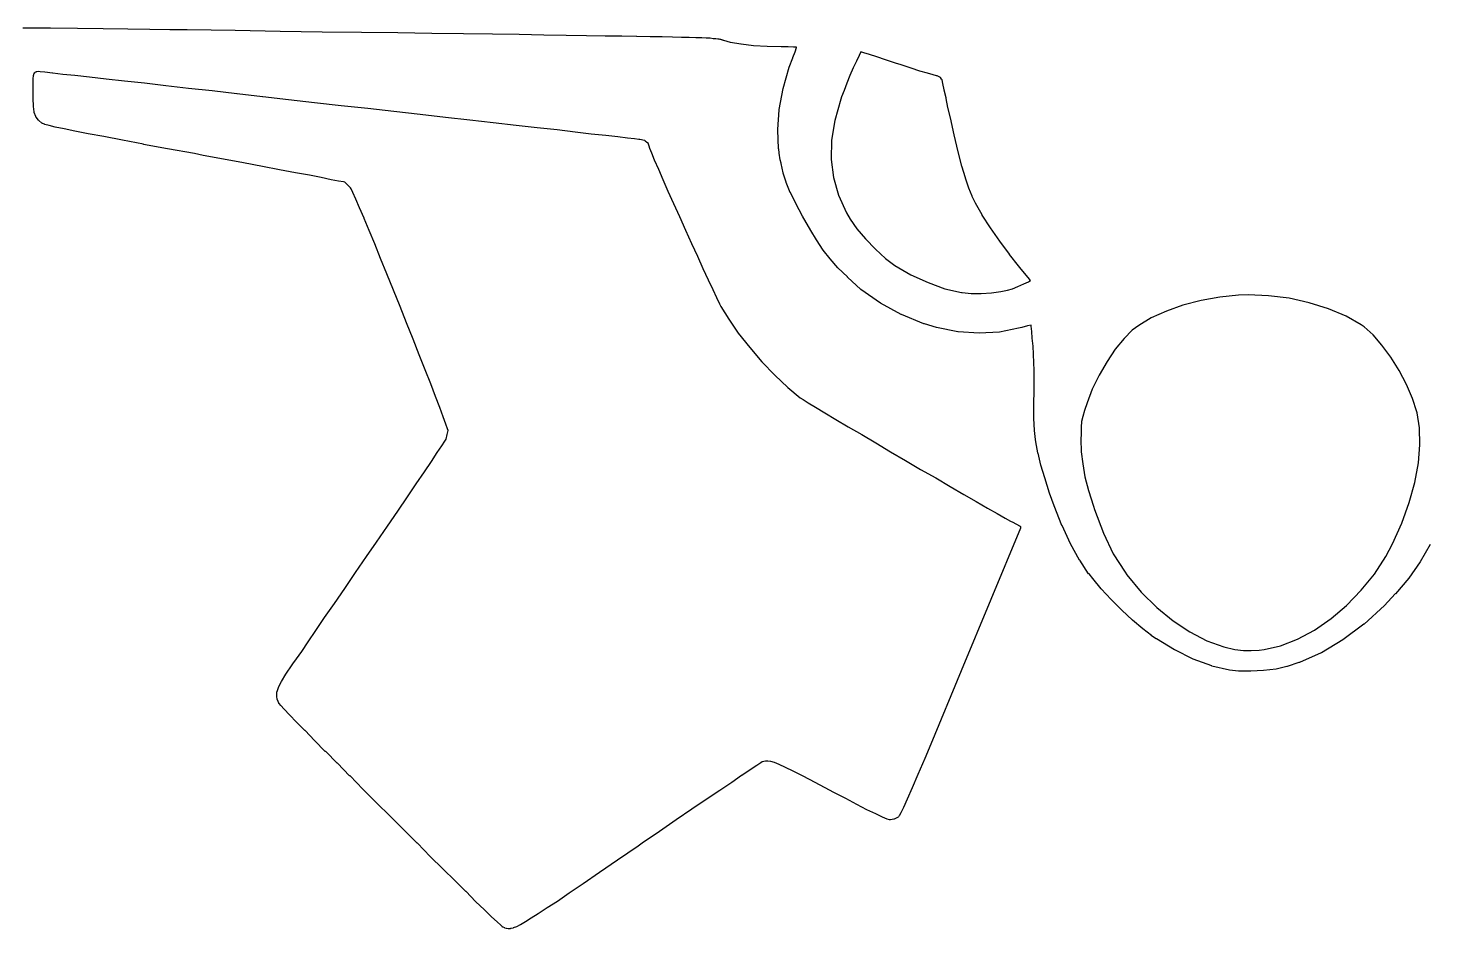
# Model space of a CAD drawing. Extents: x 107.7 to 189.7, y -115.4 to -83.3.
# Drawn here: x 142.892 to 146.697, y -115.399 to -112.952 of the extents above; entities that cross this region are included whole.
import ezdxf

# ---------------------------------------------------------------- set-up
doc = ezdxf.new("R2010")
doc.units = 0
doc.layers.add('BLACK', color=7, linetype='CONTINUOUS')

msp = doc.modelspace()

# ---------------------------------------------------------------- linework, layer by layer
at = {"layer": 'BLACK', "linetype": 'CONTINUOUS'}
for p, q in [((142.953, -112.952), (142.878, -112.952)), ((143.026, -112.953), (142.953, -112.952)), ((142.953, -112.952), (142.953, -112.952)), ((143.096, -112.954), (143.026, -112.953)), ((143.026, -112.953), (143.026, -112.953)), ((143.163, -112.955), (143.096, -112.954)), ((143.096, -112.954), (143.096, -112.954)), ((143.223, -112.956), (143.163, -112.955)), ((143.163, -112.955), (143.163, -112.955)), ((143.277, -112.957), (143.223, -112.956)), ((143.223, -112.956), (143.223, -112.956)), ((143.324, -112.957), (143.277, -112.957)), ((143.277, -112.957), (143.277, -112.957)), ((143.454, -112.959), (143.324, -112.957)), ((143.576, -112.961), (143.454, -112.959)), ((143.69, -112.963), (143.576, -112.961)), ((143.797, -112.964), (143.69, -112.963)), ((143.69, -112.963), (143.69, -112.963)), ((143.69, -112.963), (143.69, -112.963)), ((143.896, -112.965), (143.797, -112.964)), ((143.797, -112.964), (143.797, -112.964)), ((143.797, -112.964), (143.797, -112.964)), ((143.988, -112.967), (143.896, -112.965)), ((143.896, -112.965), (143.896, -112.965)), ((144.074, -112.968), (143.988, -112.967)), ((143.988, -112.967), (143.988, -112.967)), ((144.153, -112.969), (144.074, -112.968)), ((144.074, -112.968), (144.074, -112.968)), ((144.225, -112.97), (144.153, -112.969)), ((144.153, -112.969), (144.153, -112.969)), ((144.292, -112.971), (144.225, -112.97)), ((144.225, -112.97), (144.225, -112.97)), ((144.353, -112.972), (144.292, -112.971)), ((144.292, -112.971), (144.292, -112.971)), ((144.408, -112.973), (144.353, -112.972)), ((144.353, -112.972), (144.353, -112.972)), ((144.353, -112.972), (144.353, -112.972)), ((144.459, -112.974), (144.408, -112.973)), ((144.408, -112.973), (144.408, -112.973)), ((144.408, -112.973), (144.408, -112.973)), ((144.504, -112.974), (144.459, -112.974)), ((144.459, -112.974), (144.459, -112.974)), ((144.459, -112.974), (144.459, -112.974)), ((144.544, -112.975), (144.504, -112.974)), ((144.504, -112.974), (144.504, -112.974)), ((144.504, -112.974), (144.504, -112.974)), ((144.545, -112.975), (144.544, -112.975)), ((144.581, -112.976), (144.545, -112.975)), ((144.545, -112.975), (144.545, -112.975)), ((144.613, -112.976), (144.581, -112.976)), ((144.581, -112.976), (144.581, -112.976)), ((144.581, -112.976), (144.581, -112.976)), ((144.641, -112.977), (144.613, -112.976)), ((144.613, -112.976), (144.613, -112.976)), ((144.666, -112.978), (144.641, -112.977)), ((144.641, -112.977), (144.641, -112.977)), ((144.687, -112.978), (144.666, -112.978)), ((144.666, -112.978), (144.666, -112.978)), ((144.705, -112.979), (144.687, -112.978)), ((144.687, -112.978), (144.687, -112.978)), ((144.687, -112.978), (144.687, -112.978)), ((144.721, -112.979), (144.705, -112.979)), ((144.705, -112.979), (144.705, -112.979)), ((144.733, -112.98), (144.721, -112.979)), ((144.721, -112.979), (144.721, -112.979)), ((144.744, -112.98), (144.733, -112.98)), ((144.752, -112.981), (144.744, -112.98)), ((144.759, -112.981), (144.752, -112.981)), ((144.764, -112.982), (144.759, -112.981)), ((144.768, -112.982), (144.764, -112.982)), ((144.771, -112.983), (144.768, -112.982)), ((144.773, -112.983), (144.771, -112.983)), ((144.775, -112.984), (144.773, -112.983)), ((144.776, -112.985), (144.775, -112.984)), ((144.778, -112.985), (144.776, -112.985)), ((144.78, -112.986), (144.778, -112.985)), ((144.778, -112.985), (144.778, -112.985)), ((144.778, -112.985), (144.778, -112.985)), ((144.778, -112.985), (144.778, -112.985)), ((144.781, -112.986), (144.78, -112.986)), ((144.799, -112.991), (144.781, -112.986)), ((144.781, -112.986), (144.781, -112.986)), ((144.781, -112.986), (144.781, -112.986)), ((144.827, -112.996), (144.799, -112.991)), ((144.799, -112.991), (144.799, -112.991)), ((144.799, -112.991), (144.799, -112.991)), ((144.799, -112.991), (144.799, -112.991)), ((144.828, -112.996), (144.827, -112.996)), ((144.861, -113), (144.828, -112.996)), ((144.828, -112.996), (144.828, -112.996)), ((144.828, -112.996), (144.828, -112.996)), ((144.898, -113.002), (144.861, -113)), ((144.861, -113), (144.861, -113)), ((144.861, -113), (144.861, -113)), ((144.861, -113), (144.861, -113)), ((144.936, -113.003), (144.898, -113.002)), ((144.898, -113.002), (144.898, -113.002)), ((144.898, -113.002), (144.898, -113.002)), ((144.898, -113.002), (144.898, -113.002)), ((144.955, -113.003), (144.936, -113.003)), ((144.936, -113.003), (144.936, -113.003)), ((144.936, -113.003), (144.936, -113.003)), ((144.936, -113.003), (144.936, -113.003)), ((144.97, -113.004), (144.955, -113.003)), ((144.955, -113.003), (144.955, -113.003)), ((144.968, -113.032), (144.974, -113.017)), ((144.978, -113.004), (144.97, -113.004)), ((144.974, -113.017), (144.978, -113.005)), ((144.974, -113.017), (144.974, -113.017)), ((144.978, -113.005), (144.978, -113.004)), ((145.153, -113.017), (145.148, -113.027)), ((145.161, -113.019), (145.153, -113.017)), ((145.153, -113.017), (145.153, -113.017)), ((145.176, -113.024), (145.161, -113.019)), ((145.161, -113.019), (145.161, -113.019)), ((145.161, -113.019), (145.161, -113.019)), ((144.942, -113.116), (144.958, -113.058)), ((144.958, -113.058), (144.968, -113.033)), ((144.958, -113.058), (144.958, -113.058)), ((144.958, -113.058), (144.958, -113.058)), ((144.958, -113.058), (144.958, -113.058)), ((144.968, -113.033), (144.968, -113.032)), ((144.968, -113.032), (144.968, -113.032)), ((144.968, -113.032), (144.968, -113.032)), ((145.132, -113.06), (145.123, -113.081)), ((145.141, -113.042), (145.132, -113.06)), ((145.148, -113.027), (145.141, -113.042)), ((145.196, -113.03), (145.176, -113.024)), ((145.176, -113.024), (145.176, -113.024)), ((145.22, -113.038), (145.196, -113.03)), ((145.196, -113.03), (145.196, -113.03)), ((145.247, -113.047), (145.22, -113.038)), ((145.22, -113.038), (145.22, -113.038)), ((145.22, -113.038), (145.22, -113.038)), ((145.262, -113.052), (145.247, -113.047)), ((145.247, -113.047), (145.247, -113.047)), ((145.247, -113.047), (145.247, -113.047)), ((145.289, -113.061), (145.262, -113.052)), ((145.262, -113.052), (145.262, -113.052)), ((145.262, -113.052), (145.262, -113.052)), ((145.313, -113.069), (145.289, -113.061)), ((145.289, -113.061), (145.289, -113.061)), ((145.289, -113.061), (145.289, -113.061)), ((142.906, -113.09), (142.907, -113.081)), ((142.906, -113.105), (142.906, -113.09)), ((142.906, -113.09), (142.906, -113.09)), ((142.906, -113.09), (142.906, -113.09)), ((142.906, -113.09), (142.906, -113.09)), ((142.907, -113.081), (142.907, -113.08)), ((142.907, -113.08), (142.907, -113.08)), ((142.907, -113.08), (142.907, -113.08)), ((142.907, -113.08), (142.908, -113.08)), ((142.907, -113.081), (142.907, -113.081)), ((142.908, -113.079), (142.909, -113.075)), ((142.908, -113.08), (142.908, -113.079)), ((142.908, -113.079), (142.908, -113.079)), ((142.909, -113.075), (142.909, -113.074)), ((142.909, -113.074), (142.91, -113.074)), ((142.909, -113.075), (142.909, -113.075)), ((142.909, -113.075), (142.909, -113.075)), ((142.91, -113.074), (142.91, -113.073)), ((142.91, -113.073), (142.91, -113.073)), ((142.91, -113.073), (142.91, -113.073)), ((142.91, -113.073), (142.911, -113.073)), ((142.91, -113.074), (142.91, -113.074)), ((142.91, -113.074), (142.91, -113.074)), ((142.91, -113.074), (142.91, -113.074)), ((142.911, -113.072), (142.914, -113.071)), ((142.911, -113.073), (142.911, -113.072)), ((142.911, -113.072), (142.911, -113.072)), ((142.911, -113.072), (142.911, -113.072)), ((142.911, -113.073), (142.911, -113.073)), ((142.914, -113.071), (142.914, -113.07)), ((142.914, -113.07), (142.914, -113.07)), ((142.914, -113.07), (142.914, -113.07)), ((142.914, -113.07), (142.915, -113.07)), ((142.915, -113.07), (142.915, -113.07)), ((142.915, -113.07), (142.915, -113.07)), ((142.915, -113.07), (142.915, -113.07)), ((142.915, -113.07), (142.916, -113.07)), ((142.916, -113.07), (142.92, -113.069)), ((142.916, -113.07), (142.916, -113.07)), ((142.916, -113.07), (142.916, -113.07)), ((142.916, -113.07), (142.916, -113.07)), ((142.92, -113.069), (142.92, -113.069)), ((142.92, -113.069), (142.92, -113.069)), ((142.92, -113.069), (142.92, -113.069)), ((142.92, -113.069), (142.925, -113.07)), ((142.925, -113.07), (142.925, -113.07)), ((142.925, -113.07), (142.925, -113.07)), ((142.925, -113.07), (142.938, -113.071)), ((142.938, -113.071), (142.938, -113.071)), ((142.938, -113.071), (142.938, -113.071)), ((142.938, -113.071), (142.958, -113.074)), ((142.958, -113.074), (142.958, -113.074)), ((142.958, -113.074), (142.959, -113.074)), ((142.959, -113.074), (142.959, -113.074)), ((142.959, -113.074), (142.959, -113.074)), ((142.959, -113.074), (142.986, -113.077)), ((142.986, -113.077), (142.986, -113.077)), ((142.986, -113.077), (142.986, -113.077)), ((142.986, -113.077), (143.019, -113.08)), ((143.019, -113.08), (143.019, -113.08)), ((143.019, -113.08), (143.019, -113.08)), ((143.019, -113.08), (143.019, -113.08)), ((143.019, -113.08), (143.019, -113.08)), ((143.019, -113.08), (143.059, -113.085)), ((143.059, -113.085), (143.059, -113.085)), ((143.059, -113.085), (143.104, -113.09)), ((143.104, -113.09), (143.154, -113.095)), ((143.154, -113.095), (143.208, -113.101)), ((145.123, -113.081), (145.115, -113.102)), ((145.123, -113.081), (145.123, -113.081)), ((145.334, -113.075), (145.313, -113.069)), ((145.313, -113.069), (145.313, -113.069)), ((145.313, -113.069), (145.313, -113.069)), ((145.313, -113.069), (145.313, -113.069)), ((145.313, -113.069), (145.313, -113.069)), ((145.349, -113.079), (145.334, -113.075)), ((145.334, -113.075), (145.334, -113.075)), ((145.334, -113.075), (145.334, -113.075)), ((145.358, -113.082), (145.349, -113.079)), ((145.349, -113.079), (145.349, -113.079)), ((145.349, -113.079), (145.349, -113.079)), ((145.349, -113.079), (145.349, -113.079)), ((145.36, -113.082), (145.358, -113.082)), ((145.358, -113.082), (145.358, -113.082)), ((145.358, -113.082), (145.358, -113.082)), ((145.358, -113.082), (145.358, -113.082)), ((145.369, -113.086), (145.36, -113.082)), ((145.372, -113.091), (145.369, -113.086)), ((145.373, -113.093), (145.372, -113.091)), ((145.375, -113.103), (145.373, -113.093)), ((145.373, -113.093), (145.373, -113.093)), ((142.906, -113.126), (142.906, -113.105)), ((142.906, -113.105), (142.906, -113.105)), ((142.906, -113.105), (142.906, -113.105)), ((142.906, -113.105), (142.906, -113.105)), ((142.906, -113.142), (142.906, -113.126)), ((142.906, -113.126), (142.906, -113.126)), ((143.208, -113.101), (143.266, -113.108)), ((143.266, -113.108), (143.328, -113.115)), ((143.328, -113.115), (143.392, -113.122)), ((143.392, -113.122), (143.392, -113.122)), ((143.392, -113.122), (143.392, -113.122)), ((143.392, -113.122), (143.459, -113.13)), ((143.459, -113.13), (143.46, -113.13)), ((143.46, -113.13), (143.46, -113.13)), ((143.46, -113.13), (143.528, -113.138)), ((144.931, -113.173), (144.942, -113.116)), ((144.942, -113.116), (144.942, -113.116)), ((144.942, -113.116), (144.942, -113.116)), ((144.942, -113.116), (144.942, -113.116)), ((145.107, -113.122), (145.1, -113.139)), ((145.115, -113.102), (145.107, -113.122)), ((145.379, -113.12), (145.375, -113.103)), ((145.375, -113.103), (145.375, -113.103)), ((145.379, -113.121), (145.379, -113.12)), ((145.384, -113.142), (145.379, -113.121)), ((142.906, -113.143), (142.906, -113.142)), ((142.907, -113.164), (142.906, -113.143)), ((142.906, -113.143), (142.906, -113.143)), ((142.906, -113.143), (142.906, -113.143)), ((142.907, -113.165), (142.907, -113.164)), ((142.907, -113.164), (142.907, -113.164)), ((142.909, -113.18), (142.907, -113.165)), ((142.907, -113.165), (142.907, -113.165)), ((143.528, -113.138), (143.528, -113.138)), ((143.528, -113.138), (143.528, -113.138)), ((143.528, -113.138), (143.529, -113.138)), ((143.529, -113.138), (143.529, -113.138)), ((143.529, -113.138), (143.599, -113.146)), ((143.599, -113.146), (143.599, -113.146)), ((143.599, -113.146), (143.599, -113.146)), ((143.599, -113.146), (143.599, -113.146)), ((143.599, -113.146), (143.599, -113.146)), ((143.599, -113.146), (143.67, -113.154)), ((143.67, -113.154), (143.742, -113.162)), ((143.742, -113.162), (143.742, -113.162)), ((143.742, -113.162), (143.742, -113.162)), ((143.742, -113.162), (143.814, -113.17)), ((143.814, -113.17), (143.885, -113.178)), ((144.927, -113.228), (144.931, -113.174)), ((144.931, -113.174), (144.931, -113.173)), ((144.931, -113.173), (144.931, -113.173)), ((144.931, -113.173), (144.931, -113.173)), ((145.098, -113.145), (145.082, -113.203)), ((145.1, -113.139), (145.098, -113.145)), ((145.384, -113.143), (145.384, -113.142)), ((145.389, -113.168), (145.384, -113.143)), ((145.396, -113.196), (145.389, -113.168)), ((145.389, -113.168), (145.389, -113.168)), ((142.909, -113.181), (142.909, -113.18)), ((142.913, -113.192), (142.909, -113.181)), ((142.909, -113.181), (142.909, -113.181)), ((142.909, -113.181), (142.909, -113.181)), ((142.913, -113.193), (142.913, -113.192)), ((142.913, -113.192), (142.913, -113.192)), ((142.914, -113.193), (142.913, -113.193)), ((142.914, -113.194), (142.914, -113.193)), ((142.914, -113.193), (142.914, -113.193)), ((142.914, -113.193), (142.914, -113.193)), ((142.92, -113.202), (142.914, -113.194)), ((142.914, -113.194), (142.914, -113.194)), ((142.92, -113.203), (142.92, -113.202)), ((142.92, -113.202), (142.92, -113.202)), ((142.92, -113.202), (142.92, -113.202)), ((142.92, -113.202), (142.92, -113.202)), ((142.921, -113.203), (142.92, -113.203)), ((142.92, -113.203), (142.92, -113.203)), ((142.929, -113.21), (142.921, -113.203)), ((142.921, -113.203), (142.921, -113.203)), ((142.93, -113.21), (142.929, -113.21)), ((142.929, -113.21), (142.929, -113.21)), ((142.93, -113.211), (142.93, -113.21)), ((142.93, -113.21), (142.93, -113.21)), ((142.931, -113.211), (142.93, -113.211)), ((142.937, -113.213), (142.931, -113.211)), ((142.931, -113.211), (142.931, -113.211)), ((142.931, -113.211), (142.931, -113.211)), ((142.938, -113.214), (142.937, -113.213)), ((142.937, -113.213), (142.937, -113.213)), ((143.885, -113.178), (143.956, -113.186)), ((143.956, -113.186), (144.025, -113.194)), ((144.025, -113.194), (144.091, -113.201)), ((144.091, -113.201), (144.091, -113.201)), ((144.091, -113.201), (144.155, -113.209)), ((144.155, -113.209), (144.155, -113.209)), ((144.155, -113.209), (144.217, -113.216)), ((145.082, -113.203), (145.073, -113.257)), ((145.406, -113.242), (145.396, -113.196)), ((145.396, -113.196), (145.396, -113.196)), ((142.949, -113.217), (142.938, -113.214)), ((142.938, -113.214), (142.938, -113.214)), ((142.966, -113.221), (142.949, -113.217)), ((142.949, -113.217), (142.949, -113.217)), ((142.949, -113.217), (142.949, -113.217)), ((142.949, -113.217), (142.949, -113.217)), ((142.99, -113.226), (142.966, -113.221)), ((142.966, -113.221), (142.966, -113.221)), ((142.966, -113.221), (142.966, -113.221)), ((142.966, -113.221), (142.966, -113.221)), ((143.019, -113.232), (142.99, -113.226)), ((142.99, -113.226), (142.99, -113.226)), ((142.99, -113.226), (142.99, -113.226)), ((143.055, -113.239), (143.019, -113.232)), ((143.019, -113.232), (143.019, -113.232)), ((143.019, -113.232), (143.019, -113.232)), ((143.098, -113.247), (143.055, -113.239)), ((143.055, -113.239), (143.055, -113.239)), ((143.055, -113.239), (143.055, -113.239)), ((143.148, -113.257), (143.098, -113.247)), ((143.098, -113.247), (143.098, -113.247)), ((143.098, -113.247), (143.098, -113.247)), ((144.217, -113.216), (144.274, -113.222)), ((144.274, -113.222), (144.274, -113.222)), ((144.274, -113.222), (144.328, -113.228)), ((144.328, -113.228), (144.377, -113.234)), ((144.377, -113.234), (144.377, -113.234)), ((144.377, -113.234), (144.421, -113.239)), ((144.421, -113.239), (144.421, -113.239)), ((144.421, -113.239), (144.421, -113.239)), ((144.421, -113.239), (144.46, -113.243)), ((144.46, -113.243), (144.46, -113.243)), ((144.46, -113.243), (144.493, -113.247)), ((144.493, -113.247), (144.493, -113.247)), ((144.493, -113.247), (144.519, -113.25)), ((144.519, -113.25), (144.519, -113.25)), ((144.519, -113.25), (144.519, -113.25)), ((144.519, -113.25), (144.538, -113.252)), ((144.927, -113.229), (144.927, -113.228)), ((144.927, -113.228), (144.927, -113.228)), ((144.927, -113.228), (144.927, -113.228)), ((144.929, -113.279), (144.927, -113.229)), ((145.417, -113.288), (145.406, -113.242)), ((145.406, -113.242), (145.406, -113.242)), ((145.406, -113.242), (145.406, -113.242)), ((143.205, -113.267), (143.148, -113.257)), ((143.148, -113.257), (143.148, -113.257)), ((143.148, -113.257), (143.148, -113.257)), ((143.205, -113.268), (143.205, -113.267)), ((143.205, -113.267), (143.205, -113.267)), ((143.205, -113.267), (143.205, -113.267)), ((143.271, -113.28), (143.205, -113.268)), ((143.205, -113.268), (143.205, -113.268)), ((143.205, -113.268), (143.205, -113.268)), ((143.344, -113.293), (143.271, -113.28)), ((143.271, -113.28), (143.271, -113.28)), ((143.271, -113.28), (143.271, -113.28)), ((144.538, -113.252), (144.538, -113.252)), ((144.538, -113.252), (144.538, -113.252)), ((144.538, -113.252), (144.55, -113.254)), ((144.55, -113.254), (144.55, -113.254)), ((144.55, -113.254), (144.55, -113.254)), ((144.55, -113.254), (144.553, -113.254)), ((144.553, -113.254), (144.553, -113.254)), ((144.553, -113.254), (144.553, -113.254)), ((144.553, -113.254), (144.553, -113.254)), ((144.553, -113.254), (144.565, -113.257)), ((144.565, -113.257), (144.565, -113.257)), ((144.565, -113.257), (144.565, -113.257)), ((144.565, -113.257), (144.565, -113.257)), ((144.565, -113.257), (144.565, -113.257)), ((144.565, -113.257), (144.566, -113.257)), ((144.566, -113.257), (144.566, -113.257)), ((144.566, -113.257), (144.566, -113.257)), ((144.566, -113.257), (144.566, -113.257)), ((144.566, -113.257), (144.566, -113.257)), ((144.566, -113.257), (144.567, -113.258)), ((144.567, -113.258), (144.567, -113.258)), ((144.567, -113.258), (144.572, -113.262)), ((144.572, -113.262), (144.572, -113.262)), ((144.572, -113.262), (144.573, -113.262)), ((144.573, -113.262), (144.573, -113.263)), ((144.573, -113.263), (144.573, -113.263)), ((144.573, -113.263), (144.573, -113.263)), ((144.573, -113.263), (144.573, -113.263)), ((144.573, -113.263), (144.574, -113.263)), ((144.574, -113.263), (144.574, -113.263)), ((144.574, -113.263), (144.574, -113.263)), ((144.574, -113.263), (144.574, -113.264)), ((144.574, -113.264), (144.574, -113.264)), ((144.574, -113.264), (144.577, -113.272)), ((144.577, -113.272), (144.577, -113.272)), ((144.577, -113.272), (144.579, -113.278)), ((144.579, -113.278), (144.584, -113.291)), ((144.929, -113.28), (144.929, -113.279)), ((144.929, -113.279), (144.929, -113.279)), ((144.93, -113.28), (144.929, -113.28)), ((144.931, -113.292), (144.93, -113.28)), ((145.073, -113.257), (145.072, -113.309)), ((145.427, -113.327), (145.417, -113.288)), ((145.417, -113.288), (145.417, -113.288)), ((145.417, -113.288), (145.417, -113.288)), ((145.417, -113.288), (145.417, -113.288)), ((143.367, -113.298), (143.344, -113.293)), ((143.344, -113.293), (143.344, -113.293)), ((143.423, -113.308), (143.367, -113.298)), ((143.367, -113.298), (143.367, -113.298)), ((143.367, -113.298), (143.367, -113.298)), ((143.367, -113.298), (143.367, -113.298)), ((143.367, -113.298), (143.367, -113.298)), ((143.477, -113.318), (143.423, -113.308)), ((143.423, -113.308), (143.423, -113.308)), ((143.423, -113.308), (143.423, -113.308)), ((143.528, -113.328), (143.477, -113.318)), ((144.584, -113.291), (144.592, -113.31)), ((144.592, -113.31), (144.603, -113.335)), ((144.934, -113.31), (144.931, -113.292)), ((144.931, -113.292), (144.931, -113.292)), ((144.931, -113.292), (144.931, -113.292)), ((144.931, -113.292), (144.931, -113.292)), ((144.936, -113.319), (144.934, -113.31)), ((144.934, -113.31), (144.934, -113.31)), ((144.934, -113.31), (144.934, -113.31)), ((144.936, -113.32), (144.936, -113.319)), ((144.936, -113.319), (144.936, -113.319)), ((144.942, -113.345), (144.936, -113.32)), ((144.936, -113.32), (144.936, -113.32)), ((145.072, -113.309), (145.078, -113.358)), ((145.437, -113.359), (145.427, -113.327)), ((145.427, -113.327), (145.427, -113.327)), ((145.427, -113.327), (145.427, -113.327)), ((145.427, -113.327), (145.427, -113.327)), ((143.575, -113.337), (143.528, -113.328)), ((143.618, -113.345), (143.575, -113.337)), ((143.575, -113.337), (143.575, -113.337)), ((143.656, -113.352), (143.618, -113.345)), ((143.618, -113.345), (143.618, -113.345)), ((143.688, -113.358), (143.656, -113.352)), ((143.656, -113.352), (143.656, -113.352)), ((143.715, -113.364), (143.688, -113.358)), ((143.688, -113.358), (143.688, -113.358)), ((143.735, -113.368), (143.715, -113.364)), ((143.715, -113.364), (143.715, -113.364)), ((144.603, -113.335), (144.615, -113.363)), ((144.615, -113.363), (144.615, -113.363)), ((144.615, -113.363), (144.629, -113.395)), ((144.942, -113.346), (144.942, -113.345)), ((144.942, -113.345), (144.942, -113.345)), ((144.95, -113.371), (144.942, -113.346)), ((144.942, -113.346), (144.942, -113.346)), ((145.078, -113.358), (145.092, -113.406)), ((145.437, -113.36), (145.437, -113.359)), ((145.437, -113.359), (145.437, -113.359)), ((145.437, -113.359), (145.437, -113.359)), ((145.446, -113.387), (145.437, -113.36)), ((143.748, -113.37), (143.735, -113.368)), ((143.752, -113.371), (143.748, -113.37)), ((143.759, -113.378), (143.752, -113.371)), ((143.752, -113.371), (143.752, -113.371)), ((143.767, -113.386), (143.759, -113.378)), ((143.769, -113.389), (143.767, -113.386)), ((143.774, -113.399), (143.769, -113.389)), ((143.782, -113.417), (143.774, -113.399)), ((144.629, -113.395), (144.644, -113.429)), ((144.95, -113.372), (144.95, -113.371)), ((144.95, -113.371), (144.95, -113.371)), ((144.961, -113.399), (144.95, -113.372)), ((144.95, -113.372), (144.95, -113.372)), ((144.962, -113.399), (144.961, -113.399)), ((144.961, -113.399), (144.961, -113.399)), ((144.976, -113.429), (144.962, -113.399)), ((144.962, -113.399), (144.962, -113.399)), ((145.455, -113.409), (145.446, -113.387)), ((145.446, -113.387), (145.446, -113.387)), ((145.446, -113.387), (145.446, -113.387)), ((145.446, -113.387), (145.446, -113.387)), ((143.792, -113.44), (143.782, -113.417)), ((143.782, -113.417), (143.782, -113.417)), ((143.804, -113.468), (143.792, -113.44)), ((144.644, -113.429), (144.644, -113.429)), ((144.644, -113.429), (144.66, -113.464)), ((144.994, -113.463), (144.976, -113.429)), ((144.976, -113.429), (144.976, -113.429)), ((144.976, -113.429), (144.976, -113.429)), ((144.976, -113.429), (144.976, -113.429)), ((145.092, -113.406), (145.114, -113.454)), ((145.455, -113.41), (145.455, -113.409)), ((145.455, -113.409), (145.455, -113.409)), ((145.455, -113.409), (145.455, -113.409)), ((145.464, -113.428), (145.455, -113.41)), ((145.482, -113.459), (145.464, -113.428)), ((145.464, -113.428), (145.464, -113.428)), ((145.464, -113.428), (145.464, -113.428)), ((145.464, -113.428), (145.464, -113.428)), ((143.804, -113.469), (143.804, -113.468)), ((143.804, -113.468), (143.804, -113.468)), ((143.818, -113.502), (143.804, -113.469)), ((144.66, -113.464), (144.677, -113.501)), ((145.017, -113.502), (144.994, -113.463)), ((144.994, -113.463), (144.994, -113.463)), ((144.994, -113.463), (144.994, -113.463)), ((144.994, -113.463), (144.994, -113.463)), ((145.114, -113.454), (145.124, -113.471)), ((145.124, -113.471), (145.142, -113.497)), ((145.482, -113.46), (145.482, -113.459)), ((145.505, -113.495), (145.482, -113.46)), ((145.482, -113.46), (145.482, -113.46)), ((145.482, -113.46), (145.482, -113.46)), ((143.833, -113.538), (143.818, -113.502)), ((143.818, -113.502), (143.818, -113.502)), ((144.677, -113.501), (144.693, -113.537)), ((145.032, -113.527), (145.017, -113.502)), ((145.017, -113.502), (145.017, -113.502)), ((145.017, -113.502), (145.017, -113.502)), ((145.017, -113.502), (145.017, -113.502)), ((145.142, -113.497), (145.165, -113.525)), ((145.53, -113.531), (145.505, -113.495)), ((145.505, -113.495), (145.505, -113.495)), ((145.505, -113.495), (145.505, -113.495)), ((145.505, -113.495), (145.505, -113.495)), ((143.849, -113.578), (143.833, -113.538)), ((143.833, -113.538), (143.833, -113.538)), ((144.693, -113.537), (144.693, -113.537)), ((144.693, -113.537), (144.709, -113.572)), ((145.05, -113.555), (145.032, -113.527)), ((145.032, -113.527), (145.032, -113.527)), ((145.032, -113.527), (145.032, -113.527)), ((145.032, -113.527), (145.032, -113.527)), ((145.069, -113.579), (145.05, -113.555)), ((145.05, -113.555), (145.05, -113.555)), ((145.05, -113.555), (145.05, -113.555)), ((145.05, -113.555), (145.05, -113.555)), ((145.165, -113.525), (145.192, -113.553)), ((145.192, -113.553), (145.22, -113.578)), ((145.556, -113.566), (145.53, -113.531)), ((145.53, -113.531), (145.53, -113.531)), ((145.53, -113.531), (145.53, -113.531)), ((145.53, -113.531), (145.53, -113.531)), ((143.866, -113.62), (143.849, -113.578)), ((143.849, -113.578), (143.849, -113.578)), ((144.709, -113.572), (144.724, -113.605)), ((145.09, -113.603), (145.069, -113.579)), ((145.069, -113.579), (145.069, -113.579)), ((145.069, -113.579), (145.069, -113.579)), ((145.069, -113.579), (145.069, -113.579)), ((145.22, -113.578), (145.245, -113.597)), ((145.556, -113.567), (145.556, -113.566)), ((145.581, -113.598), (145.556, -113.567)), ((145.556, -113.567), (145.556, -113.567)), ((145.556, -113.567), (145.556, -113.567)), ((143.884, -113.664), (143.866, -113.62)), ((143.866, -113.62), (143.866, -113.62)), ((144.724, -113.605), (144.738, -113.636)), ((145.116, -113.628), (145.09, -113.603)), ((145.09, -113.603), (145.09, -113.603)), ((145.09, -113.603), (145.09, -113.603)), ((145.09, -113.603), (145.09, -113.603)), ((145.116, -113.629), (145.116, -113.628)), ((145.153, -113.662), (145.116, -113.629)), ((145.116, -113.629), (145.116, -113.629)), ((145.116, -113.629), (145.116, -113.629)), ((145.245, -113.597), (145.288, -113.622)), ((145.288, -113.622), (145.335, -113.643)), ((145.584, -113.602), (145.581, -113.598)), ((145.581, -113.598), (145.581, -113.598)), ((145.581, -113.598), (145.581, -113.598)), ((145.581, -113.598), (145.581, -113.598)), ((145.597, -113.618), (145.584, -113.602)), ((145.584, -113.602), (145.584, -113.602)), ((145.607, -113.63), (145.597, -113.618)), ((145.613, -113.638), (145.607, -113.63)), ((143.902, -113.708), (143.884, -113.664)), ((143.884, -113.664), (143.884, -113.664)), ((143.884, -113.664), (143.884, -113.664)), ((144.738, -113.636), (144.751, -113.662)), ((144.751, -113.662), (144.751, -113.662)), ((144.751, -113.662), (144.761, -113.684)), ((145.206, -113.699), (145.153, -113.662)), ((145.153, -113.662), (145.153, -113.662)), ((145.153, -113.662), (145.153, -113.662)), ((145.153, -113.662), (145.153, -113.662)), ((145.335, -113.643), (145.381, -113.66)), ((145.381, -113.66), (145.426, -113.67)), ((145.426, -113.67), (145.428, -113.67)), ((145.428, -113.67), (145.452, -113.673)), ((145.507, -113.671), (145.533, -113.668)), ((145.533, -113.668), (145.551, -113.664)), ((145.551, -113.664), (145.564, -113.66)), ((145.564, -113.66), (145.579, -113.654)), ((145.579, -113.654), (145.595, -113.647)), ((145.595, -113.647), (145.608, -113.641)), ((145.608, -113.641), (145.613, -113.638)), ((143.919, -113.753), (143.902, -113.708)), ((143.902, -113.708), (143.902, -113.708)), ((144.761, -113.684), (144.769, -113.701)), ((144.769, -113.701), (144.773, -113.708)), ((144.773, -113.708), (144.794, -113.743)), ((145.262, -113.73), (145.206, -113.699)), ((145.206, -113.699), (145.206, -113.699)), ((145.206, -113.699), (145.206, -113.699)), ((145.206, -113.699), (145.206, -113.699)), ((145.452, -113.673), (145.479, -113.673)), ((145.479, -113.673), (145.507, -113.671)), ((146.027, -113.705), (145.982, -113.721)), ((146.076, -113.692), (146.027, -113.705)), ((146.127, -113.683), (146.076, -113.692)), ((146.178, -113.678), (146.127, -113.683)), ((146.204, -113.677), (146.178, -113.678)), ((146.259, -113.679), (146.204, -113.677)), ((146.315, -113.686), (146.259, -113.679)), ((146.37, -113.698), (146.315, -113.686)), ((146.422, -113.715), (146.37, -113.698)), ((144.794, -113.743), (144.82, -113.781)), ((145.263, -113.73), (145.262, -113.73)), ((145.262, -113.73), (145.262, -113.73)), ((145.324, -113.755), (145.263, -113.73)), ((145.263, -113.73), (145.263, -113.73)), ((145.941, -113.739), (145.907, -113.76)), ((145.982, -113.721), (145.941, -113.739)), ((146.47, -113.735), (146.422, -113.715)), ((146.511, -113.758), (146.47, -113.735)), ((143.937, -113.797), (143.919, -113.753)), ((144.82, -113.781), (144.851, -113.82)), ((145.325, -113.755), (145.324, -113.755)), ((145.324, -113.755), (145.324, -113.755)), ((145.358, -113.765), (145.325, -113.755)), ((145.325, -113.755), (145.325, -113.755)), ((145.416, -113.777), (145.358, -113.765)), ((145.358, -113.765), (145.358, -113.765)), ((145.358, -113.765), (145.358, -113.765)), ((145.358, -113.765), (145.358, -113.765)), ((145.417, -113.777), (145.416, -113.777)), ((145.474, -113.781), (145.417, -113.777)), ((145.417, -113.777), (145.417, -113.777)), ((145.417, -113.777), (145.417, -113.777)), ((145.529, -113.778), (145.474, -113.781)), ((145.474, -113.781), (145.474, -113.781)), ((145.474, -113.781), (145.474, -113.781)), ((145.474, -113.781), (145.474, -113.781)), ((145.581, -113.767), (145.529, -113.778)), ((145.529, -113.778), (145.529, -113.778)), ((145.529, -113.778), (145.529, -113.778)), ((145.529, -113.778), (145.529, -113.778)), ((145.59, -113.765), (145.581, -113.767)), ((145.581, -113.767), (145.581, -113.767)), ((145.581, -113.767), (145.581, -113.767)), ((145.581, -113.767), (145.581, -113.767)), ((145.605, -113.761), (145.59, -113.765)), ((145.615, -113.759), (145.605, -113.761)), ((145.615, -113.762), (145.615, -113.759)), ((145.617, -113.776), (145.615, -113.762)), ((145.618, -113.794), (145.617, -113.776)), ((145.889, -113.773), (145.867, -113.795)), ((145.907, -113.76), (145.889, -113.773)), ((146.519, -113.764), (146.511, -113.758)), ((146.543, -113.785), (146.519, -113.764)), ((143.954, -113.84), (143.937, -113.797)), ((143.937, -113.797), (143.937, -113.797)), ((144.851, -113.82), (144.884, -113.859)), ((145.62, -113.816), (145.618, -113.794)), ((145.618, -113.794), (145.618, -113.794)), ((145.621, -113.838), (145.62, -113.816)), ((145.62, -113.816), (145.62, -113.816)), ((145.867, -113.795), (145.843, -113.824)), ((146.567, -113.813), (146.543, -113.785)), ((146.591, -113.846), (146.567, -113.813)), ((143.97, -113.88), (143.954, -113.84)), ((143.954, -113.84), (143.954, -113.84)), ((143.954, -113.84), (143.954, -113.84)), ((144.884, -113.859), (144.919, -113.895)), ((145.622, -113.861), (145.621, -113.838)), ((145.821, -113.858), (145.8, -113.895)), ((145.843, -113.824), (145.821, -113.858)), ((146.614, -113.882), (146.591, -113.846)), ((143.985, -113.918), (143.97, -113.88)), ((143.97, -113.88), (143.97, -113.88)), ((144.919, -113.895), (144.954, -113.928)), ((145.623, -113.881), (145.622, -113.861)), ((145.623, -113.899), (145.623, -113.881)), ((145.8, -113.895), (145.781, -113.933)), ((146.634, -113.92), (146.614, -113.882)), ((143.998, -113.953), (143.985, -113.918)), ((143.985, -113.918), (143.985, -113.918)), ((143.985, -113.918), (143.985, -113.918)), ((144.954, -113.928), (144.988, -113.956)), ((145.622, -113.976), (145.623, -113.934)), ((145.623, -113.91), (145.623, -113.899)), ((145.623, -113.933), (145.623, -113.91)), ((145.623, -113.934), (145.623, -113.933)), ((145.623, -113.933), (145.623, -113.933)), ((145.781, -113.933), (145.767, -113.97)), ((146.65, -113.958), (146.634, -113.92)), ((144.01, -113.983), (143.998, -113.953)), ((143.998, -113.953), (143.998, -113.953)), ((144.988, -113.956), (144.988, -113.956)), ((144.988, -113.956), (144.996, -113.961)), ((144.996, -113.961), (145.01, -113.97)), ((145.01, -113.97), (145.01, -113.97)), ((145.01, -113.97), (145.03, -113.982)), ((145.767, -113.97), (145.76, -113.991)), ((146.662, -113.994), (146.65, -113.958)), ((144.019, -114.008), (144.01, -113.983)), ((144.01, -113.983), (144.01, -113.983)), ((144.026, -114.028), (144.019, -114.008)), ((144.019, -114.008), (144.019, -114.008)), ((145.03, -113.982), (145.055, -113.997)), ((145.055, -113.997), (145.055, -113.997)), ((145.055, -113.997), (145.085, -114.015)), ((145.622, -114.012), (145.622, -113.976)), ((145.622, -113.976), (145.622, -113.976)), ((145.622, -113.976), (145.622, -113.976)), ((145.622, -113.976), (145.622, -113.976)), ((145.624, -114.045), (145.622, -114.012)), ((145.622, -114.012), (145.622, -114.012)), ((145.622, -114.012), (145.622, -114.012)), ((145.622, -114.012), (145.622, -114.012)), ((145.755, -114.007), (145.752, -114.021)), ((145.76, -113.991), (145.755, -114.007)), ((146.663, -113.997), (146.662, -113.994)), ((146.669, -114.038), (146.663, -113.997)), ((144.031, -114.041), (144.026, -114.028)), ((144.03, -114.056), (144.032, -114.045)), ((144.032, -114.045), (144.031, -114.041)), ((145.085, -114.015), (145.118, -114.035)), ((145.118, -114.035), (145.118, -114.035)), ((145.118, -114.035), (145.118, -114.035)), ((145.118, -114.035), (145.155, -114.056)), ((145.627, -114.07), (145.624, -114.045)), ((145.624, -114.045), (145.624, -114.045)), ((145.624, -114.045), (145.624, -114.045)), ((145.624, -114.045), (145.624, -114.045)), ((145.752, -114.021), (145.751, -114.036)), ((145.751, -114.036), (145.751, -114.055)), ((146.67, -114.084), (146.669, -114.038)), ((144.003, -114.105), (144.015, -114.087)), ((144.015, -114.087), (144.023, -114.074)), ((144.015, -114.087), (144.015, -114.087)), ((144.023, -114.074), (144.027, -114.069)), ((144.027, -114.069), (144.03, -114.056)), ((145.155, -114.056), (145.155, -114.056)), ((145.155, -114.056), (145.155, -114.056)), ((145.155, -114.056), (145.193, -114.079)), ((145.193, -114.079), (145.193, -114.079)), ((145.193, -114.079), (145.233, -114.103)), ((145.628, -114.076), (145.627, -114.07)), ((145.627, -114.07), (145.627, -114.07)), ((145.633, -114.106), (145.628, -114.076)), ((145.628, -114.076), (145.628, -114.076)), ((145.628, -114.076), (145.628, -114.076)), ((145.628, -114.076), (145.628, -114.076)), ((145.751, -114.055), (145.75, -114.069)), ((145.75, -114.069), (145.751, -114.103)), ((146.666, -114.133), (146.67, -114.084)), ((143.987, -114.129), (144.003, -114.105)), ((144.003, -114.105), (144.003, -114.105)), ((145.233, -114.103), (145.233, -114.103)), ((145.233, -114.103), (145.274, -114.127)), ((145.633, -114.107), (145.633, -114.106)), ((145.633, -114.106), (145.633, -114.106)), ((145.634, -114.107), (145.633, -114.107)), ((145.641, -114.139), (145.634, -114.107)), ((145.751, -114.103), (145.755, -114.136)), ((143.946, -114.19), (143.968, -114.157)), ((143.968, -114.157), (143.987, -114.129)), ((143.968, -114.157), (143.968, -114.157)), ((143.968, -114.157), (143.968, -114.157)), ((143.987, -114.129), (143.987, -114.129)), ((145.274, -114.127), (145.315, -114.151)), ((145.315, -114.151), (145.315, -114.151)), ((145.315, -114.151), (145.356, -114.174)), ((145.652, -114.174), (145.641, -114.139)), ((145.641, -114.139), (145.641, -114.139)), ((145.641, -114.139), (145.641, -114.139)), ((145.641, -114.139), (145.641, -114.139)), ((145.755, -114.136), (145.761, -114.171)), ((146.656, -114.186), (146.666, -114.133)), ((143.922, -114.225), (143.946, -114.19)), ((143.946, -114.19), (143.946, -114.19)), ((143.946, -114.19), (143.946, -114.19)), ((145.356, -114.174), (145.356, -114.174)), ((145.356, -114.174), (145.395, -114.197)), ((145.395, -114.197), (145.395, -114.197)), ((145.395, -114.197), (145.432, -114.219)), ((145.665, -114.215), (145.652, -114.174)), ((145.652, -114.174), (145.652, -114.174)), ((145.652, -114.174), (145.652, -114.174)), ((145.652, -114.174), (145.652, -114.174)), ((145.761, -114.171), (145.771, -114.208)), ((146.641, -114.241), (146.656, -114.186)), ((143.896, -114.264), (143.922, -114.225)), ((143.922, -114.225), (143.922, -114.225)), ((143.922, -114.225), (143.922, -114.225)), ((145.432, -114.219), (145.432, -114.219)), ((145.432, -114.219), (145.432, -114.219)), ((145.432, -114.219), (145.466, -114.238)), ((145.466, -114.238), (145.466, -114.238)), ((145.466, -114.238), (145.496, -114.256)), ((145.677, -114.25), (145.665, -114.215)), ((145.665, -114.215), (145.665, -114.215)), ((145.665, -114.215), (145.665, -114.215)), ((145.665, -114.215), (145.665, -114.215)), ((145.771, -114.208), (145.784, -114.251)), ((146.621, -114.297), (146.641, -114.241)), ((143.868, -114.305), (143.896, -114.264)), ((143.896, -114.264), (143.896, -114.264)), ((145.496, -114.256), (145.496, -114.256)), ((145.496, -114.256), (145.523, -114.271)), ((145.523, -114.271), (145.523, -114.271)), ((145.523, -114.271), (145.544, -114.283)), ((145.698, -114.303), (145.677, -114.25)), ((145.677, -114.25), (145.677, -114.25)), ((145.677, -114.25), (145.677, -114.25)), ((145.677, -114.25), (145.677, -114.25)), ((145.784, -114.251), (145.787, -114.26)), ((145.787, -114.26), (145.811, -114.324)), ((143.838, -114.348), (143.868, -114.305)), ((143.868, -114.305), (143.868, -114.305)), ((145.586, -114.31), (145.425, -114.698)), ((145.544, -114.283), (145.559, -114.291)), ((145.559, -114.291), (145.565, -114.294)), ((145.565, -114.294), (145.565, -114.294)), ((145.565, -114.294), (145.583, -114.304)), ((145.583, -114.304), (145.583, -114.304)), ((145.583, -114.304), (145.584, -114.304)), ((145.584, -114.304), (145.584, -114.304)), ((145.584, -114.304), (145.584, -114.304)), ((145.584, -114.304), (145.584, -114.305)), ((145.584, -114.305), (145.584, -114.305)), ((145.584, -114.305), (145.585, -114.305)), ((145.585, -114.305), (145.585, -114.305)), ((145.585, -114.305), (145.585, -114.305)), ((145.585, -114.305), (145.585, -114.306)), ((145.585, -114.306), (145.585, -114.306)), ((145.585, -114.306), (145.585, -114.306)), ((145.585, -114.306), (145.585, -114.306)), ((145.585, -114.306), (145.586, -114.306)), ((145.586, -114.306), (145.586, -114.307)), ((145.586, -114.307), (145.586, -114.307)), ((145.586, -114.307), (145.586, -114.307)), ((145.586, -114.307), (145.586, -114.307)), ((145.586, -114.307), (145.586, -114.308)), ((145.586, -114.308), (145.586, -114.308)), ((145.586, -114.308), (145.586, -114.308)), ((145.586, -114.308), (145.586, -114.308)), ((145.586, -114.308), (145.586, -114.308)), ((145.586, -114.308), (145.586, -114.309)), ((145.586, -114.309), (145.586, -114.309)), ((145.586, -114.309), (145.586, -114.309)), ((145.586, -114.309), (145.586, -114.309)), ((145.586, -114.309), (145.586, -114.31)), ((145.586, -114.31), (145.586, -114.31)), ((145.586, -114.31), (145.586, -114.31)), ((145.586, -114.31), (145.586, -114.31)), ((145.699, -114.303), (145.698, -114.303)), ((145.698, -114.303), (145.698, -114.303)), ((145.722, -114.353), (145.699, -114.303)), ((145.699, -114.303), (145.699, -114.303)), ((146.596, -114.353), (146.621, -114.297)), ((143.811, -114.387), (143.838, -114.348)), ((143.838, -114.348), (143.838, -114.348)), ((143.838, -114.348), (143.838, -114.348)), ((145.746, -114.397), (145.722, -114.353)), ((145.722, -114.353), (145.722, -114.353)), ((145.722, -114.353), (145.722, -114.353)), ((145.722, -114.353), (145.722, -114.353)), ((145.811, -114.324), (145.838, -114.38)), ((146.578, -114.387), (146.596, -114.353)), ((146.698, -114.355), (146.671, -114.402)), ((143.781, -114.431), (143.811, -114.387)), ((143.811, -114.387), (143.811, -114.387)), ((145.838, -114.38), (145.87, -114.43)), ((146.547, -114.435), (146.578, -114.387)), ((143.752, -114.474), (143.781, -114.431)), ((143.781, -114.431), (143.781, -114.431)), ((143.781, -114.431), (143.781, -114.431)), ((145.747, -114.397), (145.746, -114.397)), ((145.746, -114.397), (145.746, -114.397)), ((145.746, -114.397), (145.746, -114.397)), ((145.771, -114.434), (145.747, -114.397)), ((145.87, -114.43), (145.875, -114.437)), ((146.671, -114.402), (146.64, -114.446)), ((146.671, -114.402), (146.671, -114.402)), ((146.671, -114.402), (146.671, -114.402)), ((146.671, -114.402), (146.671, -114.402)), ((145.772, -114.434), (145.771, -114.434)), ((145.771, -114.434), (145.771, -114.434)), ((145.771, -114.434), (145.771, -114.434)), ((145.782, -114.447), (145.772, -114.434)), ((145.805, -114.475), (145.782, -114.447)), ((145.782, -114.447), (145.782, -114.447)), ((145.782, -114.447), (145.782, -114.447)), ((145.782, -114.447), (145.782, -114.447)), ((145.875, -114.437), (145.914, -114.484)), ((146.511, -114.479), (146.547, -114.435)), ((146.64, -114.446), (146.604, -114.489)), ((146.64, -114.446), (146.64, -114.446)), ((146.64, -114.446), (146.64, -114.446)), ((146.64, -114.446), (146.64, -114.446)), ((143.724, -114.515), (143.752, -114.474)), ((143.752, -114.474), (143.752, -114.474)), ((145.832, -114.504), (145.805, -114.475)), ((145.805, -114.475), (145.805, -114.475)), ((145.805, -114.475), (145.805, -114.475)), ((145.805, -114.475), (145.805, -114.475)), ((145.861, -114.533), (145.832, -114.504)), ((145.832, -114.504), (145.832, -114.504)), ((145.832, -114.504), (145.832, -114.504)), ((145.832, -114.504), (145.832, -114.504)), ((145.914, -114.484), (145.956, -114.526)), ((146.471, -114.52), (146.511, -114.479)), ((146.603, -114.489), (146.574, -114.52)), ((146.604, -114.489), (146.603, -114.489)), ((146.603, -114.489), (146.603, -114.489)), ((146.604, -114.489), (146.604, -114.489)), ((143.697, -114.553), (143.724, -114.515)), ((143.724, -114.515), (143.724, -114.515)), ((143.724, -114.515), (143.724, -114.515)), ((145.89, -114.56), (145.861, -114.533)), ((145.861, -114.533), (145.861, -114.533)), ((145.861, -114.533), (145.861, -114.533)), ((145.861, -114.533), (145.861, -114.533)), ((145.956, -114.526), (146, -114.562)), ((146.429, -114.556), (146.471, -114.52)), ((146.574, -114.52), (146.519, -114.571)), ((146.574, -114.52), (146.574, -114.52)), ((146.574, -114.52), (146.574, -114.52)), ((146.574, -114.52), (146.574, -114.52)), ((143.673, -114.588), (143.697, -114.553)), ((143.697, -114.553), (143.697, -114.553)), ((145.918, -114.584), (145.89, -114.56)), ((145.89, -114.56), (145.89, -114.56)), ((145.89, -114.56), (145.89, -114.56)), ((145.89, -114.56), (145.89, -114.56)), ((146, -114.562), (146.046, -114.592)), ((146.384, -114.587), (146.429, -114.556)), ((146.518, -114.571), (146.461, -114.614)), ((146.519, -114.571), (146.518, -114.571)), ((146.518, -114.571), (146.518, -114.571)), ((146.519, -114.571), (146.519, -114.571)), ((143.635, -114.645), (143.652, -114.619)), ((143.652, -114.619), (143.673, -114.588)), ((143.652, -114.619), (143.652, -114.619)), ((143.652, -114.619), (143.652, -114.619)), ((143.673, -114.588), (143.673, -114.588)), ((145.942, -114.602), (145.918, -114.584)), ((145.918, -114.584), (145.918, -114.584)), ((145.918, -114.584), (145.918, -114.584)), ((145.918, -114.584), (145.918, -114.584)), ((145.942, -114.603), (145.942, -114.602)), ((145.942, -114.602), (145.942, -114.602)), ((145.954, -114.611), (145.942, -114.603)), ((145.942, -114.603), (145.942, -114.603)), ((145.955, -114.611), (145.954, -114.611)), ((146.004, -114.641), (145.955, -114.611)), ((145.955, -114.611), (145.955, -114.611)), ((145.955, -114.611), (145.955, -114.611)), ((146.046, -114.592), (146.092, -114.616)), ((146.092, -114.616), (146.138, -114.633)), ((146.292, -114.63), (146.338, -114.612)), ((146.338, -114.612), (146.384, -114.587)), ((146.461, -114.614), (146.403, -114.649)), ((146.461, -114.614), (146.461, -114.614)), ((146.461, -114.614), (146.461, -114.614)), ((146.461, -114.614), (146.461, -114.614)), ((143.621, -114.665), (143.635, -114.645)), ((143.635, -114.645), (143.635, -114.645)), ((146.005, -114.641), (146.004, -114.641)), ((146.004, -114.641), (146.004, -114.641)), ((146.055, -114.666), (146.005, -114.641)), ((146.005, -114.641), (146.005, -114.641)), ((146.138, -114.633), (146.168, -114.64)), ((146.168, -114.64), (146.191, -114.643)), ((146.191, -114.643), (146.212, -114.643)), ((146.212, -114.643), (146.234, -114.642)), ((146.234, -114.642), (146.247, -114.64)), ((146.247, -114.64), (146.292, -114.63)), ((146.402, -114.649), (146.343, -114.675)), ((146.403, -114.649), (146.402, -114.649)), ((146.402, -114.649), (146.402, -114.649)), ((146.403, -114.649), (146.403, -114.649)), ((143.592, -114.707), (143.609, -114.682)), ((143.609, -114.682), (143.611, -114.679)), ((143.609, -114.682), (143.609, -114.682)), ((143.609, -114.682), (143.609, -114.682)), ((143.611, -114.679), (143.621, -114.665)), ((143.611, -114.679), (143.611, -114.679)), ((143.621, -114.665), (143.621, -114.665)), ((146.105, -114.684), (146.055, -114.666)), ((146.055, -114.666), (146.055, -114.666)), ((146.055, -114.666), (146.055, -114.666)), ((146.055, -114.666), (146.055, -114.666)), ((146.105, -114.685), (146.105, -114.684)), ((146.105, -114.684), (146.105, -114.684)), ((146.153, -114.696), (146.105, -114.685)), ((146.105, -114.685), (146.105, -114.685)), ((146.178, -114.699), (146.153, -114.696)), ((146.153, -114.696), (146.153, -114.696)), ((146.153, -114.696), (146.153, -114.696)), ((146.153, -114.696), (146.153, -114.696)), ((146.246, -114.697), (146.211, -114.699)), ((146.28, -114.693), (146.246, -114.697)), ((146.246, -114.697), (146.246, -114.697)), ((146.246, -114.697), (146.246, -114.697)), ((146.246, -114.697), (146.246, -114.697)), ((146.309, -114.686), (146.28, -114.693)), ((146.28, -114.693), (146.28, -114.693)), ((146.28, -114.693), (146.28, -114.693)), ((146.28, -114.693), (146.28, -114.693)), ((146.31, -114.686), (146.309, -114.686)), ((146.342, -114.675), (146.31, -114.686)), ((146.31, -114.686), (146.31, -114.686)), ((146.31, -114.686), (146.31, -114.686)), ((146.343, -114.675), (146.342, -114.675)), ((146.342, -114.675), (146.342, -114.675)), ((146.343, -114.675), (146.343, -114.675)), ((143.572, -114.742), (143.58, -114.727)), ((143.58, -114.727), (143.592, -114.707)), ((143.58, -114.727), (143.58, -114.727)), ((143.58, -114.727), (143.58, -114.727)), ((143.58, -114.727), (143.58, -114.727)), ((143.592, -114.707), (143.592, -114.707)), ((143.592, -114.707), (143.592, -114.707)), ((143.592, -114.707), (143.592, -114.707)), ((145.425, -114.698), (145.397, -114.766)), ((145.425, -114.698), (145.425, -114.698)), ((146.211, -114.699), (146.178, -114.699)), ((146.178, -114.699), (146.178, -114.699)), ((146.178, -114.699), (146.178, -114.699)), ((146.178, -114.699), (146.178, -114.699)), ((146.211, -114.699), (146.211, -114.699)), ((146.211, -114.699), (146.211, -114.699)), ((146.211, -114.699), (146.211, -114.699)), ((143.566, -114.766), (143.567, -114.765)), ((143.567, -114.766), (143.566, -114.766)), ((143.566, -114.766), (143.566, -114.766)), ((143.566, -114.766), (143.566, -114.766)), ((143.567, -114.765), (143.567, -114.755)), ((143.567, -114.755), (143.567, -114.755)), ((143.567, -114.755), (143.568, -114.755)), ((143.567, -114.765), (143.567, -114.765)), ((143.567, -114.767), (143.567, -114.766)), ((143.568, -114.776), (143.567, -114.767)), ((143.567, -114.767), (143.567, -114.767)), ((143.568, -114.754), (143.572, -114.743)), ((143.568, -114.755), (143.568, -114.754)), ((143.568, -114.754), (143.568, -114.754)), ((143.568, -114.754), (143.568, -114.754)), ((143.568, -114.755), (143.568, -114.755)), ((143.568, -114.755), (143.568, -114.755)), ((143.572, -114.743), (143.572, -114.742)), ((143.572, -114.742), (143.572, -114.742)), ((143.572, -114.742), (143.572, -114.742)), ((145.397, -114.766), (145.371, -114.829)), ((145.397, -114.766), (145.397, -114.766)), ((145.397, -114.766), (145.397, -114.766)), ((143.569, -114.776), (143.568, -114.776)), ((143.568, -114.776), (143.568, -114.776)), ((143.568, -114.776), (143.568, -114.776)), ((143.569, -114.777), (143.569, -114.776)), ((143.573, -114.786), (143.569, -114.777)), ((143.569, -114.777), (143.569, -114.777)), ((143.569, -114.777), (143.569, -114.777)), ((143.569, -114.777), (143.569, -114.777)), ((143.573, -114.787), (143.573, -114.786)), ((143.573, -114.786), (143.573, -114.786)), ((143.573, -114.786), (143.573, -114.786)), ((143.573, -114.786), (143.573, -114.786)), ((143.573, -114.786), (143.573, -114.786)), ((143.574, -114.787), (143.573, -114.787)), ((143.573, -114.787), (143.573, -114.787)), ((143.573, -114.787), (143.573, -114.787)), ((143.578, -114.792), (143.574, -114.787)), ((143.574, -114.787), (143.574, -114.787)), ((143.587, -114.802), (143.578, -114.792)), ((143.578, -114.792), (143.578, -114.792)), ((143.578, -114.792), (143.578, -114.792)), ((143.578, -114.792), (143.578, -114.792)), ((143.602, -114.817), (143.587, -114.802)), ((143.587, -114.802), (143.587, -114.802)), ((143.587, -114.802), (143.587, -114.802)), ((143.621, -114.837), (143.602, -114.817)), ((143.602, -114.817), (143.602, -114.817)), ((143.602, -114.817), (143.602, -114.817)), ((143.643, -114.86), (143.621, -114.837)), ((143.621, -114.837), (143.621, -114.837)), ((145.371, -114.829), (145.347, -114.886)), ((145.371, -114.829), (145.371, -114.829)), ((143.644, -114.86), (143.643, -114.86)), ((143.67, -114.887), (143.644, -114.86)), ((143.699, -114.917), (143.67, -114.887)), ((143.67, -114.887), (143.67, -114.887)), ((145.347, -114.886), (145.326, -114.936)), ((145.347, -114.886), (145.347, -114.886)), ((143.7, -114.917), (143.699, -114.917)), ((143.699, -114.917), (143.699, -114.917)), ((143.731, -114.949), (143.7, -114.917)), ((143.732, -114.949), (143.731, -114.949)), ((143.765, -114.983), (143.732, -114.949)), ((144.87, -114.955), (144.852, -114.967)), ((144.881, -114.948), (144.87, -114.955)), ((144.87, -114.955), (144.87, -114.955)), ((144.885, -114.945), (144.881, -114.948)), ((144.889, -114.944), (144.885, -114.945)), ((144.894, -114.943), (144.889, -114.944)), ((144.9, -114.943), (144.894, -114.943)), ((144.908, -114.944), (144.9, -114.943)), ((144.918, -114.947), (144.908, -114.944)), ((144.931, -114.952), (144.918, -114.947)), ((144.948, -114.96), (144.931, -114.952)), ((144.969, -114.97), (144.948, -114.96)), ((145.326, -114.936), (145.307, -114.979)), ((145.326, -114.936), (145.326, -114.936)), ((143.766, -114.983), (143.765, -114.983)), ((143.801, -115.019), (143.766, -114.983)), ((144.802, -115.001), (144.77, -115.023)), ((144.829, -114.982), (144.802, -115.001)), ((144.802, -115.001), (144.802, -115.001)), ((144.83, -114.982), (144.829, -114.982)), ((144.829, -114.982), (144.829, -114.982)), ((144.852, -114.967), (144.83, -114.982)), ((144.852, -114.967), (144.852, -114.967)), ((144.852, -114.967), (144.852, -114.967)), ((144.996, -114.984), (144.969, -114.97)), ((145.029, -115.001), (144.996, -114.984)), ((144.996, -114.984), (144.996, -114.984)), ((145.068, -115.022), (145.029, -115.001)), ((145.029, -115.001), (145.029, -115.001)), ((145.307, -114.979), (145.292, -115.016)), ((145.307, -114.979), (145.307, -114.979)), ((143.838, -115.056), (143.801, -115.019)), ((143.801, -115.019), (143.801, -115.019)), ((144.77, -115.023), (144.733, -115.047)), ((144.77, -115.023), (144.77, -115.023)), ((144.77, -115.023), (144.77, -115.023)), ((145.079, -115.028), (145.068, -115.022)), ((145.068, -115.022), (145.068, -115.022)), ((145.079, -115.028), (145.079, -115.028)), ((145.079, -115.028), (145.079, -115.028)), ((145.112, -115.045), (145.079, -115.028)), ((145.292, -115.016), (145.278, -115.046)), ((145.292, -115.016), (145.292, -115.016)), ((145.292, -115.016), (145.292, -115.016)), ((143.875, -115.093), (143.838, -115.056)), ((143.838, -115.056), (143.838, -115.056)), ((143.838, -115.056), (143.838, -115.056)), ((144.694, -115.074), (144.651, -115.103)), ((144.733, -115.047), (144.694, -115.074)), ((144.694, -115.074), (144.694, -115.074)), ((144.733, -115.047), (144.733, -115.047)), ((145.142, -115.061), (145.112, -115.045)), ((145.112, -115.045), (145.112, -115.045)), ((145.169, -115.075), (145.142, -115.061)), ((145.142, -115.061), (145.142, -115.061)), ((145.142, -115.061), (145.142, -115.061)), ((145.193, -115.086), (145.169, -115.075)), ((145.169, -115.075), (145.169, -115.075)), ((145.169, -115.075), (145.169, -115.075)), ((145.268, -115.069), (145.261, -115.084)), ((145.278, -115.046), (145.268, -115.069)), ((145.268, -115.069), (145.268, -115.069)), ((145.268, -115.069), (145.268, -115.069)), ((145.268, -115.069), (145.268, -115.069)), ((145.278, -115.046), (145.278, -115.046)), ((145.278, -115.046), (145.278, -115.046)), ((143.912, -115.13), (143.875, -115.093)), ((143.875, -115.093), (143.875, -115.093)), ((144.651, -115.103), (144.606, -115.134)), ((144.651, -115.103), (144.651, -115.103)), ((145.211, -115.095), (145.193, -115.086)), ((145.193, -115.086), (145.193, -115.086)), ((145.193, -115.086), (145.193, -115.086)), ((145.224, -115.101), (145.211, -115.095)), ((145.211, -115.095), (145.211, -115.095)), ((145.211, -115.095), (145.211, -115.095)), ((145.211, -115.095), (145.211, -115.095)), ((145.23, -115.103), (145.224, -115.101)), ((145.224, -115.101), (145.224, -115.101)), ((145.224, -115.101), (145.224, -115.101)), ((145.224, -115.101), (145.224, -115.101)), ((145.231, -115.103), (145.23, -115.103)), ((145.23, -115.103), (145.23, -115.103)), ((145.232, -115.103), (145.231, -115.103)), ((145.231, -115.103), (145.231, -115.103)), ((145.231, -115.103), (145.231, -115.103)), ((145.231, -115.103), (145.231, -115.103)), ((145.233, -115.103), (145.232, -115.103)), ((145.232, -115.103), (145.232, -115.103)), ((145.232, -115.103), (145.232, -115.103)), ((145.232, -115.103), (145.232, -115.103)), ((145.242, -115.101), (145.233, -115.103)), ((145.233, -115.103), (145.233, -115.103)), ((145.243, -115.101), (145.242, -115.101)), ((145.242, -115.101), (145.242, -115.101)), ((145.242, -115.101), (145.242, -115.101)), ((145.242, -115.101), (145.242, -115.101)), ((145.254, -115.095), (145.243, -115.101)), ((145.243, -115.101), (145.243, -115.101)), ((145.243, -115.101), (145.243, -115.101)), ((145.243, -115.101), (145.243, -115.101)), ((145.255, -115.094), (145.254, -115.095)), ((145.254, -115.095), (145.254, -115.095)), ((145.254, -115.095), (145.254, -115.095)), ((145.254, -115.095), (145.254, -115.095)), ((145.254, -115.095), (145.254, -115.095)), ((145.256, -115.093), (145.255, -115.094)), ((145.255, -115.094), (145.255, -115.094)), ((145.255, -115.094), (145.255, -115.094)), ((145.255, -115.094), (145.255, -115.094)), ((145.255, -115.094), (145.255, -115.094)), ((145.255, -115.094), (145.255, -115.094)), ((145.257, -115.092), (145.256, -115.093)), ((145.256, -115.093), (145.256, -115.093)), ((145.261, -115.084), (145.257, -115.092)), ((145.257, -115.092), (145.257, -115.092)), ((145.261, -115.084), (145.261, -115.084)), ((145.261, -115.084), (145.261, -115.084)), ((145.261, -115.084), (145.261, -115.084)), ((143.948, -115.166), (143.912, -115.13)), ((143.912, -115.13), (143.912, -115.13)), ((144.606, -115.134), (144.559, -115.166)), ((143.949, -115.166), (143.948, -115.166)), ((143.984, -115.202), (143.949, -115.166)), ((144.548, -115.174), (144.492, -115.212)), ((144.559, -115.166), (144.548, -115.174)), ((144.018, -115.236), (143.984, -115.202)), ((143.984, -115.202), (143.984, -115.202)), ((143.984, -115.202), (143.984, -115.202)), ((144.492, -115.212), (144.443, -115.246)), ((144.492, -115.212), (144.492, -115.212)), ((144.051, -115.268), (144.018, -115.236)), ((144.018, -115.236), (144.018, -115.236)), ((144.018, -115.236), (144.018, -115.236)), ((144.08, -115.297), (144.051, -115.268)), ((144.051, -115.268), (144.051, -115.268)), ((144.443, -115.246), (144.399, -115.276)), ((144.443, -115.246), (144.443, -115.246)), ((144.081, -115.297), (144.08, -115.297)), ((144.08, -115.297), (144.08, -115.297)), ((144.107, -115.324), (144.081, -115.297)), ((144.361, -115.302), (144.329, -115.324)), ((144.399, -115.276), (144.361, -115.302)), ((144.361, -115.302), (144.361, -115.302)), ((144.361, -115.302), (144.361, -115.302)), ((144.399, -115.276), (144.399, -115.276)), ((144.399, -115.276), (144.399, -115.276)), ((144.131, -115.347), (144.107, -115.324)), ((144.107, -115.324), (144.107, -115.324)), ((144.107, -115.324), (144.107, -115.324)), ((144.107, -115.324), (144.107, -115.324)), ((144.107, -115.324), (144.107, -115.324)), ((144.301, -115.342), (144.277, -115.358)), ((144.329, -115.324), (144.301, -115.342)), ((144.301, -115.342), (144.301, -115.342)), ((144.329, -115.324), (144.329, -115.324)), ((144.329, -115.324), (144.329, -115.324)), ((144.15, -115.366), (144.131, -115.347)), ((144.131, -115.347), (144.131, -115.347)), ((144.131, -115.347), (144.131, -115.347)), ((144.165, -115.38), (144.15, -115.366)), ((144.15, -115.366), (144.15, -115.366)), ((144.15, -115.366), (144.15, -115.366)), ((144.175, -115.389), (144.165, -115.38)), ((144.165, -115.38), (144.165, -115.38)), ((144.242, -115.38), (144.229, -115.388)), ((144.258, -115.37), (144.242, -115.38)), ((144.242, -115.38), (144.242, -115.38)), ((144.242, -115.38), (144.242, -115.38)), ((144.242, -115.38), (144.242, -115.38)), ((144.277, -115.358), (144.258, -115.37)), ((144.258, -115.37), (144.258, -115.37)), ((144.258, -115.37), (144.258, -115.37)), ((144.258, -115.37), (144.258, -115.37)), ((144.277, -115.358), (144.277, -115.358)), ((144.277, -115.358), (144.277, -115.358)), ((144.18, -115.393), (144.175, -115.389)), ((144.175, -115.389), (144.175, -115.389)), ((144.175, -115.389), (144.175, -115.389)), ((144.175, -115.389), (144.175, -115.389)), ((144.18, -115.394), (144.18, -115.393)), ((144.181, -115.394), (144.18, -115.394)), ((144.182, -115.394), (144.181, -115.394)), ((144.181, -115.394), (144.181, -115.394)), ((144.186, -115.396), (144.182, -115.394)), ((144.182, -115.394), (144.182, -115.394)), ((144.182, -115.394), (144.182, -115.394)), ((144.182, -115.394), (144.182, -115.394)), ((144.186, -115.397), (144.186, -115.396)), ((144.186, -115.396), (144.186, -115.396)), ((144.19, -115.398), (144.186, -115.397)), ((144.186, -115.397), (144.186, -115.397)), ((144.191, -115.398), (144.19, -115.398)), ((144.19, -115.398), (144.19, -115.398)), ((144.19, -115.398), (144.19, -115.398)), ((144.195, -115.399), (144.191, -115.398)), ((144.191, -115.398), (144.191, -115.398)), ((144.191, -115.398), (144.191, -115.398)), ((144.191, -115.398), (144.191, -115.398)), ((144.191, -115.398), (144.191, -115.398)), ((144.196, -115.399), (144.195, -115.399)), ((144.195, -115.399), (144.195, -115.399)), ((144.195, -115.399), (144.195, -115.399)), ((144.202, -115.399), (144.196, -115.399)), ((144.196, -115.399), (144.196, -115.399)), ((144.196, -115.399), (144.196, -115.399)), ((144.196, -115.399), (144.196, -115.399)), ((144.196, -115.399), (144.196, -115.399)), ((144.203, -115.398), (144.202, -115.398)), ((144.202, -115.398), (144.202, -115.398)), ((144.202, -115.398), (144.202, -115.399)), ((144.202, -115.399), (144.202, -115.399)), ((144.209, -115.397), (144.203, -115.398)), ((144.203, -115.398), (144.203, -115.398)), ((144.203, -115.398), (144.203, -115.398)), ((144.218, -115.393), (144.209, -115.396)), ((144.209, -115.396), (144.209, -115.396)), ((144.209, -115.396), (144.209, -115.397)), ((144.209, -115.397), (144.209, -115.397)), ((144.228, -115.388), (144.218, -115.393)), ((144.218, -115.393), (144.218, -115.393)), ((144.218, -115.393), (144.218, -115.393)), ((144.218, -115.393), (144.218, -115.393)), ((144.229, -115.388), (144.228, -115.388)), ((144.228, -115.388), (144.228, -115.388)), ((144.229, -115.388), (144.229, -115.388))]:
    msp.add_line(p, q, dxfattribs=at)

doc.saveas('drawing.dxf')
